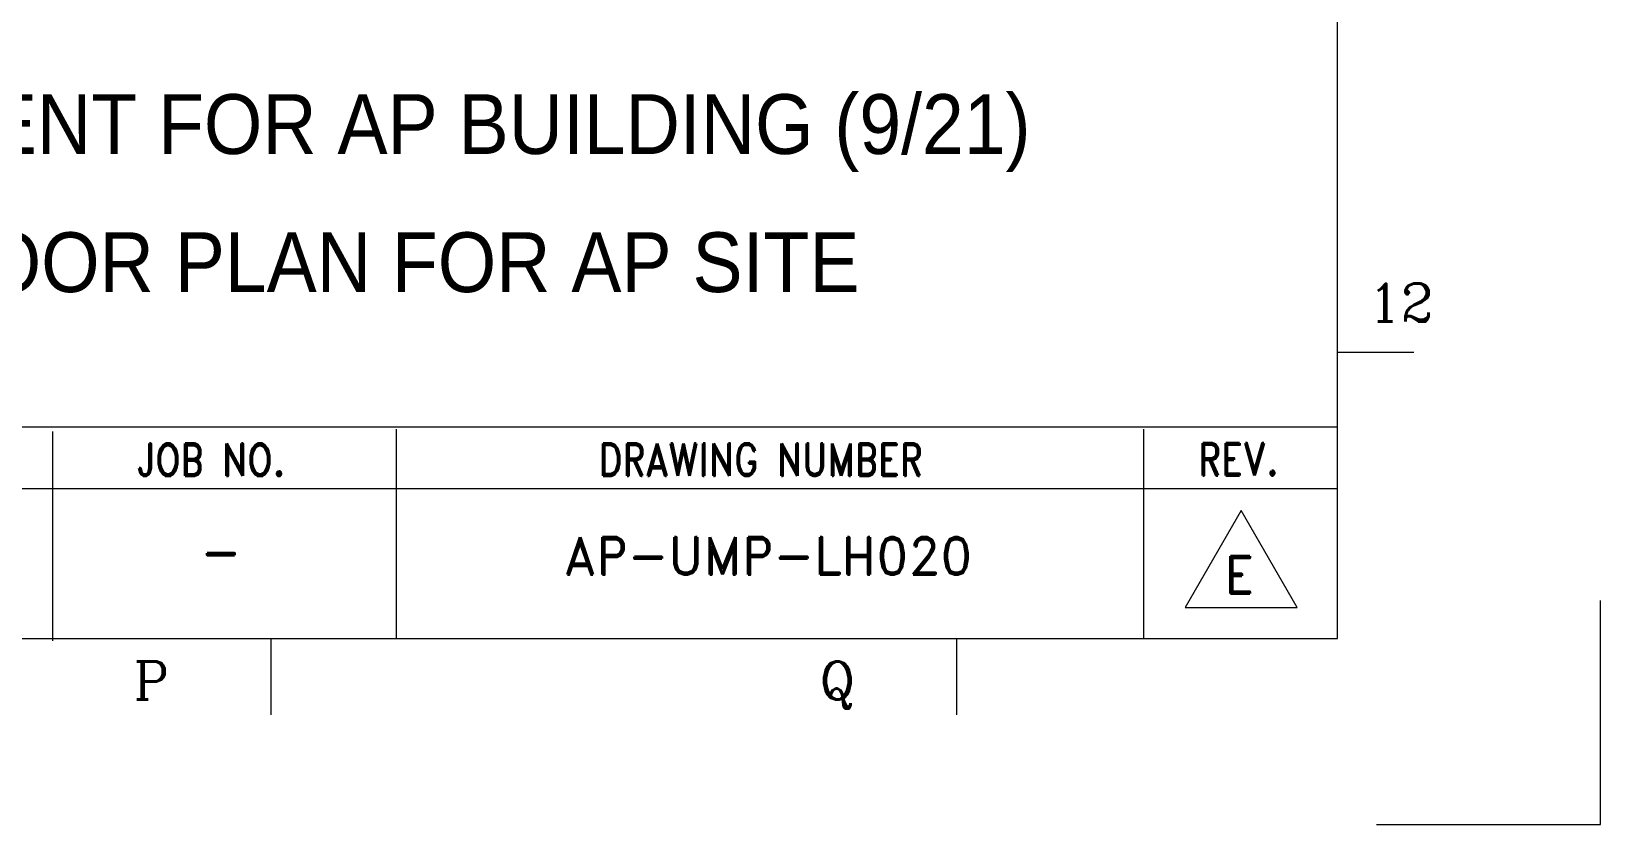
# Model space of a CAD drawing. Header units: millimetres. Extents: x -300 to 383236, y -195106 to -144646.
# Drawn here: x 140283 to 149192, y -195106 to -190605 of the extents above; entities that cross this region are included whole.
import ezdxf
from ezdxf.enums import TextEntityAlignment as Align

# ---------------------------------------------------------------- set-up
doc = ezdxf.new("R2010")
doc.units = ezdxf.units.MM
doc.header["$LTSCALE"] = 60
doc.layers.add('1', color=7, linetype='Continuous')
doc.layers.add('TAN-TIT', color=30, linetype='Continuous', lineweight=0)
doc.styles.add('COM', font='COMPLEX', dxfattribs={"height": 5})
doc.styles.add('KIM3', font='ROMAND.shx', dxfattribs={"width": 1.25, "height": 3})
doc.styles.add('RD', font='sanss___.ttf')
doc.styles.add('RD20', font='ROMAND.SHX', dxfattribs={"width": 0.8, "height": 2})
doc.styles.add('RD6', font='ROMAND.shx', dxfattribs={"width": 0.83, "height": 6})

# ---------------------------------------------------------------- blocks, each defined once
blk = doc.blocks.new('BORDER')
at = {"layer": 'TAN-TIT'}
for p, q in [((232823, 3520), (232823, 164680)), ((232823, 8937), (234266, 8937)), ((193237, 7521), (232823, 7521)), ((208506, 7436), (208506, 3477)), ((215010, 7479), (215010, 3520)), ((229148, 7479), (229148, 3520)), ((232823, 6348), (193237, 6348)), ((231000, 5942), (229939, 4106)), ((232060, 4106), (231000, 5942)), ((232823, 4856), (232823, 4899)), ((229939, 4106), (232060, 4106)), ((4977, 3520), (232823, 3520)), ((212634, 3520), (212634, 2078)), ((225613, 3520), (225613, 2078))]:
    blk.add_line(p, q, dxfattribs=at)
at = {"layer": 'TAN-TIT', "linetype": 'Continuous'}
for p, q in [((237800, 0), (237800, 4241)), ((233559, 0), (237800, 0))]:
    blk.add_line(p, q, dxfattribs=at)
at = {"layer": 'TAN-TIT', "style": 'COM'}
for s, p in [('12', (233400, 9513)), ('P', (210039, 2366)), ('Q', (223017, 2366))]:
    blk.add_text(s, height=721, dxfattribs=at).set_placement(p)
at = {"layer": 'TAN-TIT', "style": 'RD6', "width": 0.83}
for s, p in [('JOB NO.', (210080, 6594)), ('DRAWING NUMBER', (218836, 6599)), ('REV.', (230185, 6605))]:
    blk.add_text(s, height=612, dxfattribs=at).set_placement(p)

msp = doc.modelspace()

# ---------------------------------------------------------------- block references
at = {"layer": '1', "xscale": 0.3, "yscale": 0.3, "zscale": 0.3}
msp.add_blockref('BORDER', (77851.8, -195106.1), dxfattribs=at)

# ---------------------------------------------------------------- texts
at = {"style": 'RD', "width": 0.9}
for s, p in [('ARRANGEMENT FOR AP BUILDING (9/21)', (141760.9, -191131.2)), ('2ND FLOOR PLAN FOR AP SITE', (141760.9, -191914.9))]:
    msp.add_text(s, height=339.283, dxfattribs=at).set_placement(p, align=Align.MIDDLE_CENTER)
for s, height, style, p in [('AP-UMP-LH020', 212.052, 'KIM3', (144466.6, -193687.8)), ('-', 212.1, 'RD20', (141359.3, -193667.5)), ('E', 212.1, 'RD20', (147140.9, -193794.8))]:
    msp.add_text(s, height=height, dxfattribs=dict(style=style)).set_placement(p, align=Align.CENTER)

doc.saveas('drawing.dxf')
